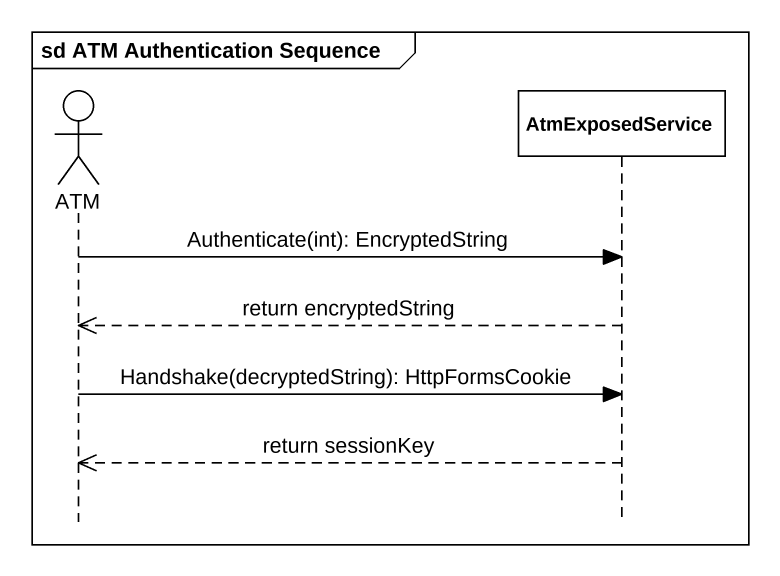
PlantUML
@startuml
mainframe sd ATM Authentication Sequence
hide footbox
actor ATM
participant AtmExposedService

ATM -> AtmExposedService : Authenticate(int): EncryptedString
AtmExposedService -->> ATM : return encryptedString
ATM -> AtmExposedService : Handshake(decryptedString): HttpFormsCookie
AtmExposedService -->> ATM : return sessionKey
@enduml
